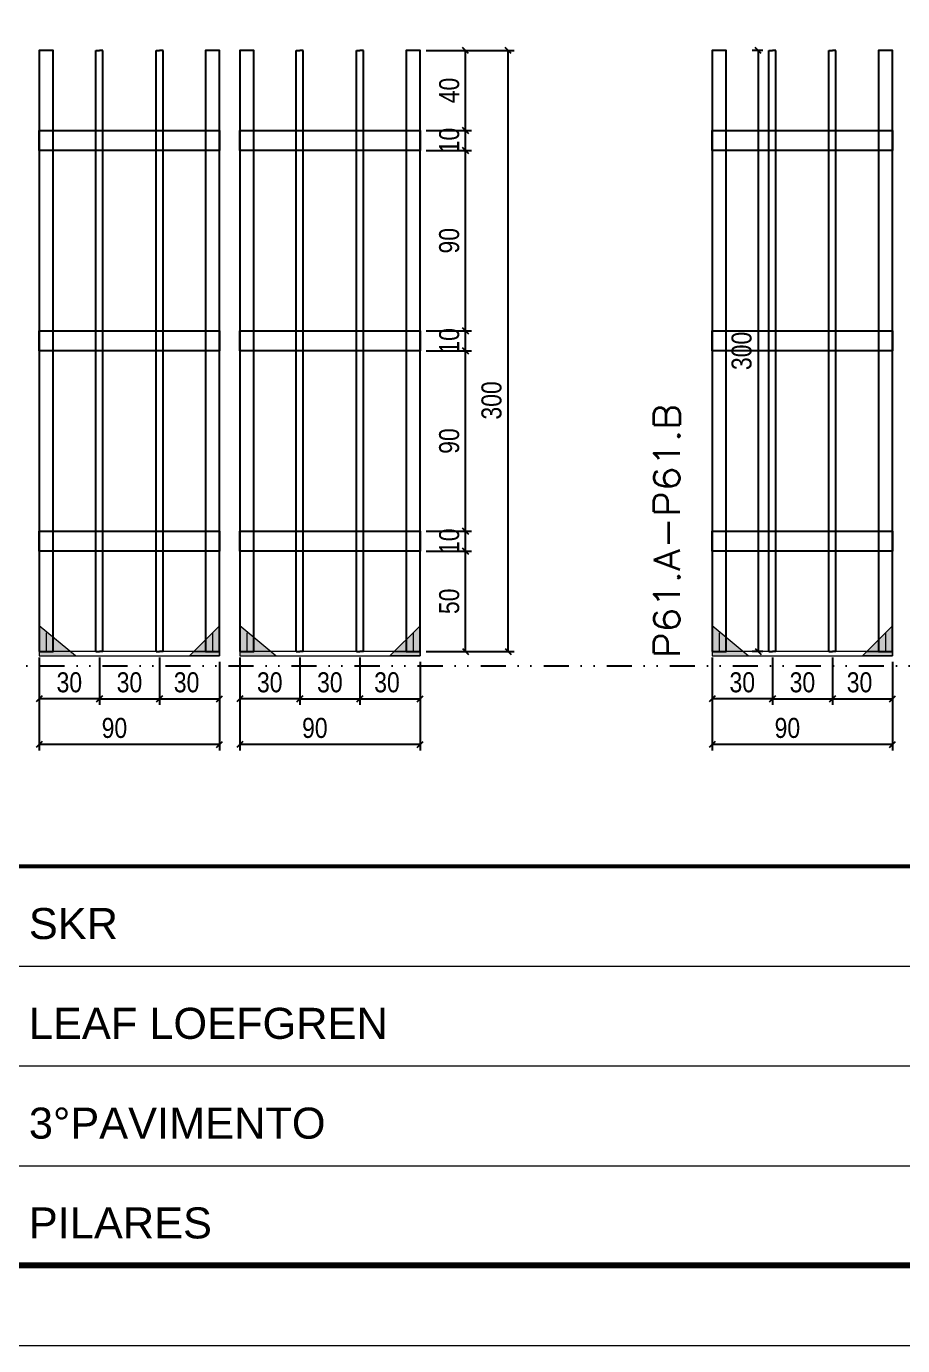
# Model space of a CAD drawing. Extents: x 14400 to 27878, y -21631 to 6985.
# Drawn here: x 18267 to 18705, y -12442 to -11784 of the extents above; entities that cross this region are included whole.
import ezdxf

# ---------------------------------------------------------------- set-up
doc = ezdxf.new("R2010")
doc.units = 0
for name, pattern in [('CONTINUO', [0]), ('DASHED', [0.75, 0.5, -0.25]), ('DIVIDE2', [0.625, 0.25, -0.125, 0, -0.125, 0, -0.125]), ('HIDDEN', [0.375, 0.25, -0.125])]:
    doc.linetypes.add(name, pattern=pattern)
for name, color, linetype in [('COTA', 241, 'Continuous'), ('Nível', 160, 'Continuous'), ('SARR_2.2x10', 60, 'Continuous'), ('SARR_3.5x7', 81, 'Continuous'), ('SARR_7x7', 40, 'Continuous')]:
    doc.layers.add(name, color=color, linetype=linetype)
for name, color, linetype, lineweight in [('Folhas', 255, 'Continuous', 9), ('Madeira', 126, 'Continuous', 18), ('Sarr 2.2x7', 40, 'Continuous', 9), ('SARRAFO DE PRESSAO', 251, 'DASHED', 9), ('Texto Seção', 7, 'Continuous', 15)]:
    doc.layers.add(name, color=color, linetype=linetype, lineweight=lineweight)
doc.styles.add('ARIAL', font='arial.ttf')
doc.styles.add('COTA TECNICA', font='techl___.ttf', dxfattribs={"height": 10})
doc.styles.add('REGUA-120', font='ROMANS.shx', dxfattribs={"height": 15})
doc.dimstyles.new('PAINEL', dxfattribs={"dimtxt": 10, "dimasz": 3, "dimexe": 3, "dimexo": 3, "dimgap": 3, "dimtad": 1, "dimdec": 1, "dimzin": 12, "dimdsep": 46, "dimtxsty": 'COTA TECNICA', "dimblk1": 'OBLIQUE', "dimblk2": 'OBLIQUE', "dimsah": 1, "dimcen": 0.9, "dimclrd": 4, "dimclre": 4, "dimclrt": 240, "dimadec": 1, "dimazin": 3, "dimtfac": 1, "dimtdec": 1, "dimtmove": 0, "dimatfit": 3, "dimfxl": 1, "dimtolj": 1, "dimtzin": 12, "dimarcsym": 0})

# ---------------------------------------------------------------- blocks, each defined once
blk = doc.blocks.new('9999999999')
at = {"color": 30, "linetype": 'CONTINUO'}
for p, q in [((98564.56, 34379.64), (99583.98, 34379.64)), ((98564.56, 34329.83), (99487.98, 34329.83)), ((98564.56, 34280.02), (99487.98, 34280.02))]:
    blk.add_line(p, q, dxfattribs=at)
at = {"color": 30, "linetype": 'CONTINUO', "const_width": 2}
blk.add_lwpolyline([(99583.98, 34230.21), (99583.98, 34414.45, 0.414214), (99568.98, 34429.45), (98228.98, 34429.45, 0.414214), (98213.98, 34414.45), (98213.98, 34245.21, 0.414214), (98228.98, 34230.21), (99583.98, 34230.21)], format="xyb", dxfattribs=at)
at = {"layer": 'Folhas'}
blk.add_lwpolyline([(98138.98, 34190.21), (99623.98, 34190.21), (99623.98, 35240.21), (98138.98, 35240.21)], close=True, dxfattribs=at)
at = {"layer": 'Folhas', "color": 30, "const_width": 3}
blk.add_lwpolyline([(98213.98, 34230.21), (99583.98, 34230.21), (99583.98, 35200.21), (98213.98, 35200.21)], close=True, dxfattribs=at)
at = {"color": 7, "linetype": 'Continuous', "ltscale": 5, "style": 'ARIAL'}
for s, height, p in [('SKR', 15.483, (98837.68, 34393.13)), ('LEAF LOEFGREN', 15.4829, (98837.68, 34343.32)), ('3°PAVIMENTO', 15.4829, (98837.68, 34293.51)), ('PILARES', 15.483, (98837.68, 34243.7))]:
    blk.add_text(s, height=height, dxfattribs=at).set_placement(p)
blk = doc.blocks.new('_Oblique')
at = {"color": 0, "linetype": 'ByBlock', "lineweight": -2}
blk.add_line((-0.5, -0.5), (0.5, 0.5), dxfattribs=at)
blk = doc.blocks.new('*D4616')
at = {"layer": 'COTA', "color": 4, "lineweight": -2, "transparency": 16777216}
for p, q in [((18273.86, -12114.19), (18273.86, -12145.37)), ((18363.86, -12114.19), (18363.86, -12145.37)), ((18363.86, -12142.37), (18273.86, -12142.37))]:
    blk.add_line(p, q, dxfattribs=at)
at = {"layer": 'Defpoints', "color": 0, "transparency": 16777216}
for p in [(18273.86, -12111.19), (18363.86, -12111.19), (18273.86, -12142.37)]:
    blk.add_point(p, dxfattribs=at)
at = {"layer": 'COTA', "color": 4, "lineweight": -2, "transparency": 16777216, "xscale": 3, "yscale": 3, "zscale": 3, "rotation": 180}
blk.add_blockref('_Oblique', (18273.86, -12142.37), dxfattribs=at)
at = {"layer": 'COTA', "color": 4, "lineweight": -2, "transparency": 16777216, "xscale": 3, "yscale": 3, "zscale": 3}
blk.add_blockref('_Oblique', (18363.86, -12142.37), dxfattribs=at)
at = {"layer": 'COTA', "color": 240, "transparency": 16777216, "insert": (18311.36, -12134.24), "char_height": 10, "attachment_point": 5, "style": 'COTA TECNICA'}
blk.add_mtext('\\A1;90', dxfattribs=at)
blk = doc.blocks.new('*D4628')
at = {"layer": 'COTA', "color": 4, "lineweight": -2, "transparency": 16777216}
for p, q in [((18273.86, -12098.99), (18273.86, -12122.69)), ((18303.86, -12098.99), (18303.86, -12122.69)), ((18303.86, -12119.69), (18273.86, -12119.69))]:
    blk.add_line(p, q, dxfattribs=at)
at = {"layer": 'Defpoints', "color": 0, "transparency": 16777216}
for p in [(18273.86, -12095.99), (18303.86, -12095.99), (18273.86, -12119.69)]:
    blk.add_point(p, dxfattribs=at)
at = {"layer": 'COTA', "color": 4, "lineweight": -2, "transparency": 16777216, "xscale": 3, "yscale": 3, "zscale": 3, "rotation": 180}
blk.add_blockref('_Oblique', (18273.86, -12119.69), dxfattribs=at)
at = {"layer": 'COTA', "color": 4, "lineweight": -2, "transparency": 16777216, "xscale": 3, "yscale": 3, "zscale": 3}
blk.add_blockref('_Oblique', (18303.86, -12119.69), dxfattribs=at)
at = {"layer": 'COTA', "color": 240, "transparency": 16777216, "insert": (18288.86, -12111.47), "char_height": 10, "attachment_point": 5, "style": 'COTA TECNICA'}
blk.add_mtext('\\A1;30', dxfattribs=at)
blk = doc.blocks.new('*D4629')
at = {"layer": 'COTA', "color": 4, "lineweight": -2, "transparency": 16777216}
for p, q in [((18333.86, -12098.99), (18333.86, -12122.69)), ((18363.86, -12101.19), (18363.86, -12122.69)), ((18333.86, -12119.69), (18363.86, -12119.69))]:
    blk.add_line(p, q, dxfattribs=at)
at = {"layer": 'Defpoints', "color": 0, "transparency": 16777216}
for p in [(18333.86, -12095.99), (18363.86, -12098.19), (18363.86, -12119.69)]:
    blk.add_point(p, dxfattribs=at)
at = {"layer": 'COTA', "color": 4, "lineweight": -2, "transparency": 16777216, "xscale": 3, "yscale": 3, "zscale": 3, "rotation": 180}
blk.add_blockref('_Oblique', (18333.86, -12119.69), dxfattribs=at)
at = {"layer": 'COTA', "color": 4, "lineweight": -2, "transparency": 16777216, "xscale": 3, "yscale": 3, "zscale": 3}
blk.add_blockref('_Oblique', (18363.86, -12119.69), dxfattribs=at)
at = {"layer": 'COTA', "color": 240, "transparency": 16777216, "insert": (18347.36, -12111.47), "char_height": 10, "attachment_point": 5, "style": 'COTA TECNICA'}
blk.add_mtext('\\A1;30', dxfattribs=at)
blk = doc.blocks.new('*D4630')
at = {"layer": 'COTA', "color": 4, "lineweight": -2, "transparency": 16777216}
for p, q in [((18303.86, -12098.99), (18303.86, -12122.69)), ((18333.86, -12098.99), (18333.86, -12122.69)), ((18303.86, -12119.69), (18333.86, -12119.69))]:
    blk.add_line(p, q, dxfattribs=at)
at = {"layer": 'Defpoints', "color": 0, "transparency": 16777216}
for p in [(18303.86, -12095.99), (18333.86, -12095.99), (18333.86, -12119.69)]:
    blk.add_point(p, dxfattribs=at)
at = {"layer": 'COTA', "color": 4, "lineweight": -2, "transparency": 16777216, "xscale": 3, "yscale": 3, "zscale": 3, "rotation": 180}
blk.add_blockref('_Oblique', (18303.86, -12119.69), dxfattribs=at)
at = {"layer": 'COTA', "color": 4, "lineweight": -2, "transparency": 16777216, "xscale": 3, "yscale": 3, "zscale": 3}
blk.add_blockref('_Oblique', (18333.86, -12119.69), dxfattribs=at)
at = {"layer": 'COTA', "color": 240, "transparency": 16777216, "insert": (18318.86, -12111.47), "char_height": 10, "attachment_point": 5, "style": 'COTA TECNICA'}
blk.add_mtext('\\A1;30', dxfattribs=at)
blk = doc.blocks.new('*D4655')
at = {"layer": 'COTA', "color": 4, "lineweight": -2, "transparency": 16777216}
for p, q in [((18373.86, -12114.19), (18373.86, -12145.37)), ((18463.86, -12114.19), (18463.86, -12145.37)), ((18463.86, -12142.37), (18373.86, -12142.37))]:
    blk.add_line(p, q, dxfattribs=at)
at = {"layer": 'Defpoints', "color": 0, "transparency": 16777216}
for p in [(18373.86, -12111.19), (18463.86, -12111.19), (18373.86, -12142.37)]:
    blk.add_point(p, dxfattribs=at)
at = {"layer": 'COTA', "color": 4, "lineweight": -2, "transparency": 16777216, "xscale": 3, "yscale": 3, "zscale": 3, "rotation": 180}
blk.add_blockref('_Oblique', (18373.86, -12142.37), dxfattribs=at)
at = {"layer": 'COTA', "color": 4, "lineweight": -2, "transparency": 16777216, "xscale": 3, "yscale": 3, "zscale": 3}
blk.add_blockref('_Oblique', (18463.86, -12142.37), dxfattribs=at)
at = {"layer": 'COTA', "color": 240, "transparency": 16777216, "insert": (18411.36, -12134.24), "char_height": 10, "attachment_point": 5, "style": 'COTA TECNICA'}
blk.add_mtext('\\A1;90', dxfattribs=at)
blk = doc.blocks.new('*D4656')
at = {"layer": 'COTA', "color": 4, "lineweight": -2, "transparency": 16777216}
for p, q in [((18373.86, -12098.99), (18373.86, -12122.69)), ((18403.86, -12098.99), (18403.86, -12122.69)), ((18403.86, -12119.69), (18373.86, -12119.69))]:
    blk.add_line(p, q, dxfattribs=at)
at = {"layer": 'Defpoints', "color": 0, "transparency": 16777216}
for p in [(18373.86, -12095.99), (18403.86, -12095.99), (18373.86, -12119.69)]:
    blk.add_point(p, dxfattribs=at)
at = {"layer": 'COTA', "color": 4, "lineweight": -2, "transparency": 16777216, "xscale": 3, "yscale": 3, "zscale": 3, "rotation": 180}
blk.add_blockref('_Oblique', (18373.86, -12119.69), dxfattribs=at)
at = {"layer": 'COTA', "color": 4, "lineweight": -2, "transparency": 16777216, "xscale": 3, "yscale": 3, "zscale": 3}
blk.add_blockref('_Oblique', (18403.86, -12119.69), dxfattribs=at)
at = {"layer": 'COTA', "color": 240, "transparency": 16777216, "insert": (18388.86, -12111.47), "char_height": 10, "attachment_point": 5, "style": 'COTA TECNICA'}
blk.add_mtext('\\A1;30', dxfattribs=at)
blk = doc.blocks.new('*D4657')
at = {"layer": 'COTA', "color": 4, "lineweight": -2, "transparency": 16777216}
for p, q in [((18433.86, -12098.99), (18433.86, -12122.69)), ((18463.86, -12101.19), (18463.86, -12122.69)), ((18433.86, -12119.69), (18463.86, -12119.69))]:
    blk.add_line(p, q, dxfattribs=at)
at = {"layer": 'Defpoints', "color": 0, "transparency": 16777216}
for p in [(18433.86, -12095.99), (18463.86, -12098.19), (18463.86, -12119.69)]:
    blk.add_point(p, dxfattribs=at)
at = {"layer": 'COTA', "color": 4, "lineweight": -2, "transparency": 16777216, "xscale": 3, "yscale": 3, "zscale": 3, "rotation": 180}
blk.add_blockref('_Oblique', (18433.86, -12119.69), dxfattribs=at)
at = {"layer": 'COTA', "color": 4, "lineweight": -2, "transparency": 16777216, "xscale": 3, "yscale": 3, "zscale": 3}
blk.add_blockref('_Oblique', (18463.86, -12119.69), dxfattribs=at)
at = {"layer": 'COTA', "color": 240, "transparency": 16777216, "insert": (18447.36, -12111.47), "char_height": 10, "attachment_point": 5, "style": 'COTA TECNICA'}
blk.add_mtext('\\A1;30', dxfattribs=at)
blk = doc.blocks.new('*D4658')
at = {"layer": 'COTA', "color": 4, "lineweight": -2, "transparency": 16777216}
for p, q in [((18403.86, -12098.99), (18403.86, -12122.69)), ((18433.86, -12098.99), (18433.86, -12122.69)), ((18403.86, -12119.69), (18433.86, -12119.69))]:
    blk.add_line(p, q, dxfattribs=at)
at = {"layer": 'Defpoints', "color": 0, "transparency": 16777216}
for p in [(18403.86, -12095.99), (18433.86, -12095.99), (18433.86, -12119.69)]:
    blk.add_point(p, dxfattribs=at)
at = {"layer": 'COTA', "color": 4, "lineweight": -2, "transparency": 16777216, "xscale": 3, "yscale": 3, "zscale": 3, "rotation": 180}
blk.add_blockref('_Oblique', (18403.86, -12119.69), dxfattribs=at)
at = {"layer": 'COTA', "color": 4, "lineweight": -2, "transparency": 16777216, "xscale": 3, "yscale": 3, "zscale": 3}
blk.add_blockref('_Oblique', (18433.86, -12119.69), dxfattribs=at)
at = {"layer": 'COTA', "color": 240, "transparency": 16777216, "insert": (18418.86, -12111.47), "char_height": 10, "attachment_point": 5, "style": 'COTA TECNICA'}
blk.add_mtext('\\A1;30', dxfattribs=at)
blk = doc.blocks.new('*D4659')
at = {"layer": 'COTA', "color": 4, "lineweight": -2, "transparency": 16777216}
for p, q in [((18466.86, -12045.99), (18489.56, -12045.99)), ((18486.56, -12095.99), (18486.56, -12045.99)), ((18466.86, -12095.99), (18489.56, -12095.99))]:
    blk.add_line(p, q, dxfattribs=at)
at = {"layer": 'Defpoints', "color": 0, "transparency": 16777216}
for p in [(18463.86, -12045.99), (18486.56, -12045.99), (18463.86, -12095.99)]:
    blk.add_point(p, dxfattribs=at)
at = {"layer": 'COTA', "color": 4, "lineweight": -2, "transparency": 16777216, "xscale": 3, "yscale": 3, "zscale": 3}
for p, rotation in [((18486.56, -12045.99), 90), ((18486.56, -12095.99), 270)]:
    blk.add_blockref('_Oblique', p, dxfattribs=dict(at, rotation=rotation))
at = {"layer": 'COTA', "color": 240, "transparency": 16777216, "insert": (18478.45, -12070.99), "char_height": 10, "attachment_point": 5, "rotation": 90, "style": 'COTA TECNICA'}
blk.add_mtext('\\A1;50', dxfattribs=at)
blk = doc.blocks.new('*D4660')
at = {"layer": 'COTA', "color": 4, "lineweight": -2, "transparency": 16777216}
for p, q in [((18466.86, -12035.99), (18489.56, -12035.99)), ((18486.56, -12045.99), (18486.56, -12035.99)), ((18466.86, -12045.99), (18489.56, -12045.99))]:
    blk.add_line(p, q, dxfattribs=at)
at = {"layer": 'Defpoints', "color": 0, "transparency": 16777216}
for p in [(18463.86, -12035.99), (18486.56, -12035.99), (18463.86, -12045.99)]:
    blk.add_point(p, dxfattribs=at)
at = {"layer": 'COTA', "color": 4, "lineweight": -2, "transparency": 16777216, "xscale": 3, "yscale": 3, "zscale": 3}
for p, rotation in [((18486.56, -12035.99), 90), ((18486.56, -12045.99), 270)]:
    blk.add_blockref('_Oblique', p, dxfattribs=dict(at, rotation=rotation))
at = {"layer": 'COTA', "color": 240, "transparency": 16777216, "insert": (18478.46, -12040.99), "char_height": 10, "attachment_point": 5, "rotation": 90, "style": 'COTA TECNICA'}
blk.add_mtext('\\A1;10', dxfattribs=at)
blk = doc.blocks.new('*D4661')
at = {"layer": 'COTA', "color": 4, "lineweight": -2, "transparency": 16777216}
for p, q in [((18466.86, -11945.99), (18489.56, -11945.99)), ((18486.56, -12035.99), (18486.56, -11945.99)), ((18466.86, -12035.99), (18489.56, -12035.99))]:
    blk.add_line(p, q, dxfattribs=at)
at = {"layer": 'Defpoints', "color": 0, "transparency": 16777216}
for p in [(18463.86, -11945.99), (18486.56, -11945.99), (18463.86, -12035.99)]:
    blk.add_point(p, dxfattribs=at)
at = {"layer": 'COTA', "color": 4, "lineweight": -2, "transparency": 16777216, "xscale": 3, "yscale": 3, "zscale": 3}
for p, rotation in [((18486.56, -11945.99), 90), ((18486.56, -12035.99), 270)]:
    blk.add_blockref('_Oblique', p, dxfattribs=dict(at, rotation=rotation))
at = {"layer": 'COTA', "color": 240, "transparency": 16777216, "insert": (18478.43, -11990.99), "char_height": 10, "attachment_point": 5, "rotation": 90, "style": 'COTA TECNICA'}
blk.add_mtext('\\A1;90', dxfattribs=at)
blk = doc.blocks.new('*D4662')
at = {"layer": 'COTA', "color": 4, "lineweight": -2, "transparency": 16777216}
for p, q in [((18466.86, -11935.99), (18489.56, -11935.99)), ((18486.56, -11945.99), (18486.56, -11935.99)), ((18466.86, -11945.99), (18489.56, -11945.99))]:
    blk.add_line(p, q, dxfattribs=at)
at = {"layer": 'Defpoints', "color": 0, "transparency": 16777216}
for p in [(18463.86, -11935.99), (18486.56, -11935.99), (18463.86, -11945.99)]:
    blk.add_point(p, dxfattribs=at)
at = {"layer": 'COTA', "color": 4, "lineweight": -2, "transparency": 16777216, "xscale": 3, "yscale": 3, "zscale": 3}
for p, rotation in [((18486.56, -11935.99), 90), ((18486.56, -11945.99), 270)]:
    blk.add_blockref('_Oblique', p, dxfattribs=dict(at, rotation=rotation))
at = {"layer": 'COTA', "color": 240, "transparency": 16777216, "insert": (18478.46, -11940.99), "char_height": 10, "attachment_point": 5, "rotation": 90, "style": 'COTA TECNICA'}
blk.add_mtext('\\A1;10', dxfattribs=at)
blk = doc.blocks.new('*D4663')
at = {"layer": 'COTA', "color": 4, "lineweight": -2, "transparency": 16777216}
for p, q in [((18466.86, -11796.02), (18510.78, -11796.02)), ((18507.78, -12096.03), (18507.78, -11796.02)), ((18466.86, -12096.03), (18510.78, -12096.03))]:
    blk.add_line(p, q, dxfattribs=at)
at = {"layer": 'Defpoints', "color": 0, "transparency": 16777216}
for p in [(18463.86, -11796.02), (18507.78, -11796.02), (18463.86, -12096.03)]:
    blk.add_point(p, dxfattribs=at)
at = {"layer": 'COTA', "color": 4, "lineweight": -2, "transparency": 16777216, "xscale": 3, "yscale": 3, "zscale": 3}
for p, rotation in [((18507.78, -11796.02), 90), ((18507.78, -12096.03), 270)]:
    blk.add_blockref('_Oblique', p, dxfattribs=dict(at, rotation=rotation))
at = {"layer": 'COTA', "color": 240, "transparency": 16777216, "insert": (18499.56, -11970.72), "char_height": 10, "attachment_point": 5, "rotation": 90, "style": 'COTA TECNICA'}
blk.add_mtext('\\A1;300', dxfattribs=at)
blk = doc.blocks.new('*D4664')
at = {"layer": 'COTA', "color": 4, "lineweight": -2, "transparency": 16777216}
for p, q in [((18466.86, -11845.99), (18489.56, -11845.99)), ((18486.56, -11936.02), (18486.56, -11845.99)), ((18466.86, -11936.02), (18489.56, -11936.02))]:
    blk.add_line(p, q, dxfattribs=at)
at = {"layer": 'Defpoints', "color": 0, "transparency": 16777216}
for p in [(18463.86, -11845.99), (18486.56, -11845.99), (18463.86, -11936.02)]:
    blk.add_point(p, dxfattribs=at)
at = {"layer": 'COTA', "color": 4, "lineweight": -2, "transparency": 16777216, "xscale": 3, "yscale": 3, "zscale": 3}
for p, rotation in [((18486.56, -11845.99), 90), ((18486.56, -11936.02), 270)]:
    blk.add_blockref('_Oblique', p, dxfattribs=dict(at, rotation=rotation))
at = {"layer": 'COTA', "color": 240, "transparency": 16777216, "insert": (18478.43, -11891.01), "char_height": 10, "attachment_point": 5, "rotation": 90, "style": 'COTA TECNICA'}
blk.add_mtext('\\A1;90', dxfattribs=at)
blk = doc.blocks.new('*D4665')
at = {"layer": 'COTA', "color": 4, "lineweight": -2, "transparency": 16777216}
for p, q in [((18466.86, -11835.99), (18489.56, -11835.99)), ((18486.56, -11845.99), (18486.56, -11835.99)), ((18466.86, -11845.99), (18489.56, -11845.99))]:
    blk.add_line(p, q, dxfattribs=at)
at = {"layer": 'Defpoints', "color": 0, "transparency": 16777216}
for p in [(18463.86, -11835.99), (18486.56, -11835.99), (18463.86, -11845.99)]:
    blk.add_point(p, dxfattribs=at)
at = {"layer": 'COTA', "color": 4, "lineweight": -2, "transparency": 16777216, "xscale": 3, "yscale": 3, "zscale": 3}
for p, rotation in [((18486.56, -11835.99), 90), ((18486.56, -11845.99), 270)]:
    blk.add_blockref('_Oblique', p, dxfattribs=dict(at, rotation=rotation))
at = {"layer": 'COTA', "color": 240, "transparency": 16777216, "insert": (18478.46, -11840.99), "char_height": 10, "attachment_point": 5, "rotation": 90, "style": 'COTA TECNICA'}
blk.add_mtext('\\A1;10', dxfattribs=at)
blk = doc.blocks.new('*D4666')
at = {"layer": 'COTA', "color": 4, "lineweight": -2, "transparency": 16777216}
for p, q in [((18466.86, -11796.02), (18489.56, -11796.02)), ((18486.56, -11836.02), (18486.56, -11796.02)), ((18466.86, -11836.02), (18489.56, -11836.02))]:
    blk.add_line(p, q, dxfattribs=at)
at = {"layer": 'Defpoints', "color": 0, "transparency": 16777216}
for p in [(18463.86, -11796.02), (18486.56, -11796.02), (18463.86, -11836.02)]:
    blk.add_point(p, dxfattribs=at)
at = {"layer": 'COTA', "color": 4, "lineweight": -2, "transparency": 16777216, "xscale": 3, "yscale": 3, "zscale": 3}
for p, rotation in [((18486.56, -11796.02), 90), ((18486.56, -11836.02), 270)]:
    blk.add_blockref('_Oblique', p, dxfattribs=dict(at, rotation=rotation))
at = {"layer": 'COTA', "color": 240, "transparency": 16777216, "insert": (18478.46, -11816.02), "char_height": 10, "attachment_point": 5, "rotation": 90, "style": 'COTA TECNICA'}
blk.add_mtext('\\A1;40', dxfattribs=at)
blk = doc.blocks.new('*D4668')
at = {"layer": 'COTA', "color": 4, "lineweight": -2, "transparency": 16777216}
for p, q in [((18609.66, -12114.19), (18609.66, -12145.37)), ((18699.66, -12114.19), (18699.66, -12145.37)), ((18699.66, -12142.37), (18609.66, -12142.37))]:
    blk.add_line(p, q, dxfattribs=at)
at = {"layer": 'Defpoints', "color": 0, "transparency": 16777216}
for p in [(18609.66, -12111.19), (18699.66, -12111.19), (18609.66, -12142.37)]:
    blk.add_point(p, dxfattribs=at)
at = {"layer": 'COTA', "color": 4, "lineweight": -2, "transparency": 16777216, "xscale": 3, "yscale": 3, "zscale": 3, "rotation": 180}
blk.add_blockref('_Oblique', (18609.66, -12142.37), dxfattribs=at)
at = {"layer": 'COTA', "color": 4, "lineweight": -2, "transparency": 16777216, "xscale": 3, "yscale": 3, "zscale": 3}
blk.add_blockref('_Oblique', (18699.66, -12142.37), dxfattribs=at)
at = {"layer": 'COTA', "color": 240, "transparency": 16777216, "insert": (18647.16, -12134.24), "char_height": 10, "attachment_point": 5, "style": 'COTA TECNICA'}
blk.add_mtext('\\A1;90', dxfattribs=at)
blk = doc.blocks.new('*D4669')
at = {"layer": 'COTA', "color": 4, "lineweight": -2, "transparency": 16777216}
for p, q in [((18609.66, -12098.99), (18609.66, -12122.69)), ((18639.66, -12098.99), (18639.66, -12122.69)), ((18639.66, -12119.69), (18609.66, -12119.69))]:
    blk.add_line(p, q, dxfattribs=at)
at = {"layer": 'Defpoints', "color": 0, "transparency": 16777216}
for p in [(18609.66, -12095.99), (18639.66, -12095.99), (18609.66, -12119.69)]:
    blk.add_point(p, dxfattribs=at)
at = {"layer": 'COTA', "color": 4, "lineweight": -2, "transparency": 16777216, "xscale": 3, "yscale": 3, "zscale": 3, "rotation": 180}
blk.add_blockref('_Oblique', (18609.66, -12119.69), dxfattribs=at)
at = {"layer": 'COTA', "color": 4, "lineweight": -2, "transparency": 16777216, "xscale": 3, "yscale": 3, "zscale": 3}
blk.add_blockref('_Oblique', (18639.66, -12119.69), dxfattribs=at)
at = {"layer": 'COTA', "color": 240, "transparency": 16777216, "insert": (18624.66, -12111.47), "char_height": 10, "attachment_point": 5, "style": 'COTA TECNICA'}
blk.add_mtext('\\A1;30', dxfattribs=at)
blk = doc.blocks.new('*D4670')
at = {"layer": 'COTA', "color": 4, "lineweight": -2, "transparency": 16777216}
for p, q in [((18669.66, -12098.99), (18669.66, -12122.69)), ((18699.66, -12101.19), (18699.66, -12122.69)), ((18669.66, -12119.69), (18699.66, -12119.69))]:
    blk.add_line(p, q, dxfattribs=at)
at = {"layer": 'Defpoints', "color": 0, "transparency": 16777216}
for p in [(18669.66, -12095.99), (18699.66, -12098.19), (18699.66, -12119.69)]:
    blk.add_point(p, dxfattribs=at)
at = {"layer": 'COTA', "color": 4, "lineweight": -2, "transparency": 16777216, "xscale": 3, "yscale": 3, "zscale": 3, "rotation": 180}
blk.add_blockref('_Oblique', (18669.66, -12119.69), dxfattribs=at)
at = {"layer": 'COTA', "color": 4, "lineweight": -2, "transparency": 16777216, "xscale": 3, "yscale": 3, "zscale": 3}
blk.add_blockref('_Oblique', (18699.66, -12119.69), dxfattribs=at)
at = {"layer": 'COTA', "color": 240, "transparency": 16777216, "insert": (18683.16, -12111.47), "char_height": 10, "attachment_point": 5, "style": 'COTA TECNICA'}
blk.add_mtext('\\A1;30', dxfattribs=at)
blk = doc.blocks.new('*D4671')
at = {"layer": 'COTA', "color": 4, "lineweight": -2, "transparency": 16777216}
for p, q in [((18639.66, -12098.99), (18639.66, -12122.69)), ((18669.66, -12098.99), (18669.66, -12122.69)), ((18639.66, -12119.69), (18669.66, -12119.69))]:
    blk.add_line(p, q, dxfattribs=at)
at = {"layer": 'Defpoints', "color": 0, "transparency": 16777216}
for p in [(18639.66, -12095.99), (18669.66, -12095.99), (18669.66, -12119.69)]:
    blk.add_point(p, dxfattribs=at)
at = {"layer": 'COTA', "color": 4, "lineweight": -2, "transparency": 16777216, "xscale": 3, "yscale": 3, "zscale": 3, "rotation": 180}
blk.add_blockref('_Oblique', (18639.66, -12119.69), dxfattribs=at)
at = {"layer": 'COTA', "color": 4, "lineweight": -2, "transparency": 16777216, "xscale": 3, "yscale": 3, "zscale": 3}
blk.add_blockref('_Oblique', (18669.66, -12119.69), dxfattribs=at)
at = {"layer": 'COTA', "color": 240, "transparency": 16777216, "insert": (18654.66, -12111.47), "char_height": 10, "attachment_point": 5, "style": 'COTA TECNICA'}
blk.add_mtext('\\A1;30', dxfattribs=at)
blk = doc.blocks.new('*D4675')
at = {"layer": 'COTA', "color": 4, "lineweight": -2, "transparency": 16777216}
for p, q in [((18634.91, -11796.03), (18629.58, -11796.03)), ((18632.58, -11796.03), (18632.58, -12095.99)), ((18634.91, -12095.99), (18629.58, -12095.99))]:
    blk.add_line(p, q, dxfattribs=at)
at = {"layer": 'Defpoints', "color": 0, "transparency": 16777216}
for p in [(18637.91, -11796.03), (18632.58, -12095.99), (18637.91, -12095.99)]:
    blk.add_point(p, dxfattribs=at)
at = {"layer": 'COTA', "color": 4, "lineweight": -2, "transparency": 16777216, "xscale": 3, "yscale": 3, "zscale": 3}
for p, rotation in [((18632.58, -11796.03), 90), ((18632.58, -12095.99), 270)]:
    blk.add_blockref('_Oblique', p, dxfattribs=dict(at, rotation=rotation))
at = {"layer": 'COTA', "color": 240, "transparency": 16777216, "insert": (18624.36, -11946.01), "char_height": 10, "attachment_point": 5, "rotation": 90, "style": 'COTA TECNICA'}
blk.add_mtext('\\A1;300', dxfattribs=at)

msp = doc.modelspace()

# ---------------------------------------------------------------- hatches: boundary and pattern name
at = {"layer": 'Madeira'}
h = msp.add_hatch(color=252, dxfattribs=at)
h.dxf.hatch_style = 2
h.paths.add_polyline_path([(18273.86, -12083.19), (18273.86, -12098.19), (18291.86, -12098.19)])
h = msp.add_hatch(color=252, dxfattribs=at)
h.dxf.hatch_style = 2
h.paths.add_polyline_path([(18363.86, -12083.19), (18363.86, -12098.19), (18348.86, -12098.19)])
h = msp.add_hatch(color=252, dxfattribs=at)
h.dxf.hatch_style = 2
h.paths.add_polyline_path([(18373.86, -12083.19), (18373.86, -12098.19), (18391.86, -12098.19)])
h = msp.add_hatch(color=252, dxfattribs=at)
h.dxf.hatch_style = 2
h.paths.add_polyline_path([(18463.86, -12083.19), (18463.86, -12098.19), (18448.86, -12098.19)])
h = msp.add_hatch(color=252, dxfattribs=at)
h.dxf.hatch_style = 2
h.paths.add_polyline_path([(18609.66, -12083.19), (18609.66, -12098.19), (18627.66, -12098.19)])
h = msp.add_hatch(color=252, dxfattribs=at)
h.dxf.hatch_style = 2
h.paths.add_polyline_path([(18699.66, -12083.19), (18699.66, -12098.19), (18684.66, -12098.19)])

# ---------------------------------------------------------------- linework, layer by layer
at = {"layer": 'Madeira', "color": 1, "linetype": 'HIDDEN'}
for p, q in [((18277.36, -12086.69), (18277.36, -12095.99)), ((18277.36, -12086.69), (18277.36, -12095.99)), ((18360.36, -12086.69), (18360.36, -12095.99)), ((18360.36, -12086.69), (18360.36, -12095.99)), ((18377.36, -12086.69), (18377.36, -12095.99)), ((18377.36, -12086.69), (18377.36, -12095.99)), ((18460.36, -12086.69), (18460.36, -12095.99)), ((18460.36, -12086.69), (18460.36, -12095.99)), ((18613.16, -12086.69), (18613.16, -12095.99)), ((18613.16, -12086.69), (18613.16, -12095.99)), ((18696.16, -12086.69), (18696.16, -12095.99)), ((18696.16, -12086.69), (18696.16, -12095.99)), ((18280.86, -12090.19), (18280.86, -12095.99)), ((18380.86, -12090.19), (18380.86, -12095.99)), ((18616.66, -12090.19), (18616.66, -12095.99)), ((18283.7, -12095.99), (18273.86, -12095.99)), ((18283.7, -12095.99), (18273.86, -12095.99)), ((18289.66, -12095.99), (18273.86, -12095.99)), ((18351.06, -12095.99), (18363.86, -12095.99)), ((18354.03, -12095.99), (18363.86, -12095.99)), ((18354.03, -12095.99), (18363.86, -12095.99)), ((18383.7, -12095.99), (18373.86, -12095.99)), ((18383.7, -12095.99), (18373.86, -12095.99)), ((18389.66, -12095.99), (18373.86, -12095.99)), ((18451.06, -12095.99), (18463.86, -12095.99)), ((18454.03, -12095.99), (18463.86, -12095.99)), ((18454.03, -12095.99), (18463.86, -12095.99)), ((18619.5, -12095.99), (18609.66, -12095.99)), ((18619.5, -12095.99), (18609.66, -12095.99)), ((18625.46, -12095.99), (18609.66, -12095.99)), ((18686.86, -12095.99), (18699.66, -12095.99)), ((18689.83, -12095.99), (18699.66, -12095.99)), ((18689.83, -12095.99), (18699.66, -12095.99))]:
    msp.add_line(p, q, dxfattribs=at)
at = {"layer": 'Madeira'}
for p, q in [((18273.86, -12095.99), (18273.86, -12098.19)), ((18273.86, -12095.99), (18273.86, -12098.19)), ((18273.86, -12095.99), (18273.86, -12098.19)), ((18373.86, -12095.99), (18373.86, -12098.19)), ((18373.86, -12095.99), (18373.86, -12098.19)), ((18373.86, -12095.99), (18373.86, -12098.19)), ((18609.66, -12095.99), (18609.66, -12098.19)), ((18609.66, -12095.99), (18609.66, -12098.19)), ((18609.66, -12095.99), (18609.66, -12098.19))]:
    msp.add_line(p, q, dxfattribs=at)
at = {"layer": 'Madeira', "color": 0}
for points in [[(18273.86, -12083.19), (18273.86, -12098.19), (18291.86, -12098.19), (18273.86, -12083.19)], [(18363.86, -12083.19), (18363.86, -12098.19), (18348.86, -12098.19), (18363.86, -12083.19)], [(18373.86, -12083.19), (18373.86, -12098.19), (18391.86, -12098.19), (18373.86, -12083.19)], [(18463.86, -12083.19), (18463.86, -12098.19), (18448.86, -12098.19), (18463.86, -12083.19)], [(18609.66, -12083.19), (18609.66, -12098.19), (18627.66, -12098.19), (18609.66, -12083.19)], [(18699.66, -12083.19), (18699.66, -12098.19), (18684.66, -12098.19), (18699.66, -12083.19)]]:
    msp.add_lwpolyline(points, dxfattribs=at)
at = {"layer": 'Nível', "color": 4, "linetype": 'DIVIDE2', "ltscale": 50}
msp.add_line((17644.97, -12103.19), (19014.97, -12103.19), dxfattribs=at)
at = {"layer": 'Sarr 2.2x7'}
for points in [[(18363.86, -12095.99), (18273.86, -12095.99), (18273.86, -12098.19), (18363.86, -12098.19)], [(18463.86, -12095.99), (18373.86, -12095.99), (18373.86, -12098.19), (18463.86, -12098.19)], [(18699.66, -12095.99), (18609.66, -12095.99), (18609.66, -12098.19), (18699.66, -12098.19)]]:
    msp.add_lwpolyline(points, close=True, dxfattribs=at)
at = {"layer": 'SARR_2.2x10'}
for points in [[(18273.86, -11836.03), (18363.86, -11836.03), (18363.86, -11846.03), (18273.86, -11846.03)], [(18373.86, -11836.03), (18463.86, -11836.03), (18463.86, -11846.03), (18373.86, -11846.03)], [(18609.66, -11836.03), (18699.66, -11836.03), (18699.66, -11846.03), (18609.66, -11846.03)], [(18273.86, -11936.03), (18363.86, -11936.03), (18363.86, -11946.03), (18273.86, -11946.03)], [(18373.86, -11936.03), (18463.86, -11936.03), (18463.86, -11946.03), (18373.86, -11946.03)], [(18609.66, -11936.03), (18699.66, -11936.03), (18699.66, -11946.03), (18609.66, -11946.03)], [(18273.86, -12036.03), (18363.86, -12036.03), (18363.86, -12046.03), (18273.86, -12046.03)], [(18373.86, -12036.03), (18463.86, -12036.03), (18463.86, -12046.03), (18373.86, -12046.03)], [(18609.66, -12036.03), (18699.66, -12036.03), (18699.66, -12046.03), (18609.66, -12046.03)]]:
    msp.add_lwpolyline(points, close=True, dxfattribs=at)
at = {"layer": 'SARR_3.5x7'}
for p, q in [((18302.11, -12095.99), (18302.11, -11796.03)), ((18302.11, -11796.03), (18303.86, -11796.03)), ((18305.61, -11796.03), (18303.86, -11796.03)), ((18305.61, -12095.99), (18305.61, -11796.03)), ((18332.11, -12095.99), (18332.11, -11796.03)), ((18332.11, -11796.03), (18333.86, -11796.03)), ((18335.61, -11796.03), (18333.86, -11796.03)), ((18335.61, -12095.99), (18335.61, -11796.03)), ((18402.11, -12095.99), (18402.11, -11796.03)), ((18402.11, -11796.03), (18403.86, -11796.03)), ((18405.61, -11796.03), (18403.86, -11796.03)), ((18405.61, -12095.99), (18405.61, -11796.03)), ((18432.11, -12095.99), (18432.11, -11796.03)), ((18432.11, -11796.03), (18433.86, -11796.03)), ((18435.61, -11796.03), (18433.86, -11796.03)), ((18435.61, -12095.99), (18435.61, -11796.03)), ((18637.91, -12095.99), (18637.91, -11796.03)), ((18637.91, -11796.03), (18639.66, -11796.03)), ((18641.41, -11796.03), (18639.66, -11796.03)), ((18641.41, -12095.99), (18641.41, -11796.03)), ((18667.91, -12095.99), (18667.91, -11796.03)), ((18667.91, -11796.03), (18669.66, -11796.03)), ((18671.41, -11796.03), (18669.66, -11796.03)), ((18671.41, -12095.99), (18671.41, -11796.03)), ((18302.11, -12095.99), (18303.86, -12095.99)), ((18305.61, -12095.99), (18303.86, -12095.99)), ((18332.11, -12095.99), (18333.86, -12095.99)), ((18335.61, -12095.99), (18333.86, -12095.99)), ((18402.11, -12095.99), (18403.86, -12095.99)), ((18405.61, -12095.99), (18403.86, -12095.99)), ((18432.11, -12095.99), (18433.86, -12095.99)), ((18435.61, -12095.99), (18433.86, -12095.99)), ((18637.91, -12095.99), (18639.66, -12095.99)), ((18641.41, -12095.99), (18639.66, -12095.99)), ((18667.91, -12095.99), (18669.66, -12095.99)), ((18671.41, -12095.99), (18669.66, -12095.99))]:
    msp.add_line(p, q, dxfattribs=at)
at = {"layer": 'SARR_7x7'}
for points in [[(18273.86, -12095.99), (18280.86, -12095.99), (18280.86, -11796.03), (18273.86, -11796.03)], [(18356.86, -12095.99), (18363.86, -12095.99), (18363.86, -11796.03), (18356.86, -11796.03)], [(18373.86, -12095.99), (18380.86, -12095.99), (18380.86, -11796.03), (18373.86, -11796.03)], [(18456.86, -12095.99), (18463.86, -12095.99), (18463.86, -11796.03), (18456.86, -11796.03)], [(18609.66, -12095.99), (18616.66, -12095.99), (18616.66, -11796.03), (18609.66, -11796.03)], [(18692.66, -12095.99), (18699.66, -12095.99), (18699.66, -11796.03), (18692.66, -11796.03)]]:
    msp.add_lwpolyline(points, close=True, dxfattribs=at)

# ---------------------------------------------------------------- block references
at = {"layer": 'SARRAFO DE PRESSAO', "color": 6, "linetype": 'ByBlock'}
msp.add_blockref('9999999999', (-80569.01, -46632.68), dxfattribs=at)

# ---------------------------------------------------------------- texts
at = {"layer": 'Texto Seção', "style": 'REGUA-120', "width": 1.1}
msp.add_text('P61.A-P61.B', height=13, rotation=90, dxfattribs=at).set_placement((18593.52, -12099.31))

# ---------------------------------------------------------------- dimensions: what is measured, and where the dimension line sits
at = {"layer": 'COTA'}
for base, p1, p2, angle, picture, middle in [((18507.78, -11796.02), (18463.86, -12096.03), (18463.86, -11796.02), 90, '*D4663', (18507.78, -11970.72)), ((18486.56, -11835.99), (18463.86, -11845.99), (18463.86, -11835.99), 90, '*D4665', (18486.56, -11840.99)), ((18486.56, -11935.99), (18463.86, -11945.99), (18463.86, -11935.99), 90, '*D4662', (18486.56, -11940.99)), ((18486.56, -12035.99), (18463.86, -12045.99), (18463.86, -12035.99), 90, '*D4660', (18486.56, -12040.99)), ((18273.86, -12142.37), (18363.86, -12111.19), (18273.86, -12111.19), 180, '*D4616', (18311.36, -12142.37)), ((18373.86, -12142.37), (18463.86, -12111.19), (18373.86, -12111.19), 180, '*D4655', (18411.36, -12142.37)), ((18609.66, -12142.37), (18699.66, -12111.19), (18609.66, -12111.19), 180, '*D4668', (18647.16, -12142.37))]:
    dim = msp.add_linear_dim(base=base, p1=p1, p2=p2, angle=angle, dimstyle='PAINEL', override={"dimtmove": 1}, dxfattribs=at)
    dim.commit()
    dim.dimension.update_dxf_attribs({"geometry": picture, "text_midpoint": middle, "dimtype": 160})
for base, p1, p2, picture, middle in [((18486.56, -11796.02), (18463.86, -11836.02), (18463.86, -11796.02), '*D4666', (18478.46, -11816.02)), ((18632.58, -12095.99), (18637.91, -11796.03), (18637.91, -12095.99), '*D4675', (18624.36, -11946.01))]:
    dim = msp.add_linear_dim(base=base, p1=p1, p2=p2, angle=90, dimstyle='PAINEL', dxfattribs=at)
    dim.commit()
    dim.dimension.update_dxf_attribs({"geometry": picture, "text_midpoint": middle})
for base, p1, p2, angle, picture, middle in [((18486.56, -11845.99), (18463.86, -11936.02), (18463.86, -11845.99), 90, '*D4664', (18478.43, -11891.01)), ((18486.56, -11945.99), (18463.86, -12035.99), (18463.86, -11945.99), 90, '*D4661', (18478.43, -11990.99)), ((18486.56, -12045.99), (18463.86, -12095.99), (18463.86, -12045.99), 90, '*D4659', (18478.45, -12070.99)), ((18273.86, -12119.69), (18303.86, -12095.99), (18273.86, -12095.99), 180, '*D4628', (18288.86, -12111.47)), ((18373.86, -12119.69), (18403.86, -12095.99), (18373.86, -12095.99), 180, '*D4656', (18388.86, -12111.47)), ((18609.66, -12119.69), (18639.66, -12095.99), (18609.66, -12095.99), 180, '*D4669', (18624.66, -12111.47))]:
    dim = msp.add_linear_dim(base=base, p1=p1, p2=p2, angle=angle, dimstyle='PAINEL', override={"dimtmove": 1}, dxfattribs=at)
    dim.commit()
    dim.dimension.update_dxf_attribs({"geometry": picture, "text_midpoint": middle})
for base, p1, p2, picture, middle in [((18333.86, -12119.69), (18303.86, -12095.99), (18333.86, -12095.99), '*D4630', (18318.86, -12111.47)), ((18433.86, -12119.69), (18403.86, -12095.99), (18433.86, -12095.99), '*D4658', (18418.86, -12111.47)), ((18669.66, -12119.69), (18639.66, -12095.99), (18669.66, -12095.99), '*D4671', (18654.66, -12111.47))]:
    dim = msp.add_linear_dim(base=base, p1=p1, p2=p2, dimstyle='PAINEL', override={"dimtmove": 1}, dxfattribs=at)
    dim.commit()
    dim.dimension.update_dxf_attribs({"geometry": picture, "text_midpoint": middle})
for base, p1, p2, picture, middle in [((18363.86, -12119.69), (18333.86, -12095.99), (18363.86, -12098.19), '*D4629', (18347.36, -12119.69)), ((18463.86, -12119.69), (18433.86, -12095.99), (18463.86, -12098.19), '*D4657', (18447.36, -12119.69)), ((18699.66, -12119.69), (18669.66, -12095.99), (18699.66, -12098.19), '*D4670', (18683.16, -12119.69))]:
    dim = msp.add_linear_dim(base=base, p1=p1, p2=p2, dimstyle='PAINEL', override={"dimtmove": 1}, dxfattribs=at)
    dim.commit()
    dim.dimension.update_dxf_attribs({"geometry": picture, "text_midpoint": middle, "dimtype": 160})

doc.saveas('drawing.dxf')
